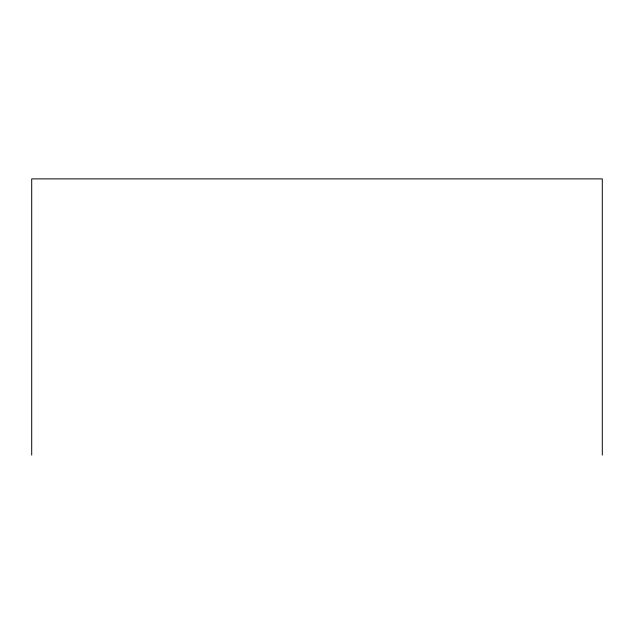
<?xml version="1.0" encoding="UTF-8"?>
<svg xmlns="http://www.w3.org/2000/svg" width="634" height="634" viewBox="0 0 634 634"><rect width="100%" height="100%" fill="white"/><g stroke="black" fill="none" stroke-linecap="round" stroke-linejoin="round"><path stroke-width="0.95" d="M602.3 455.117L602.3 178.883L31.7 178.883L31.7 455.117"/></g></svg>
